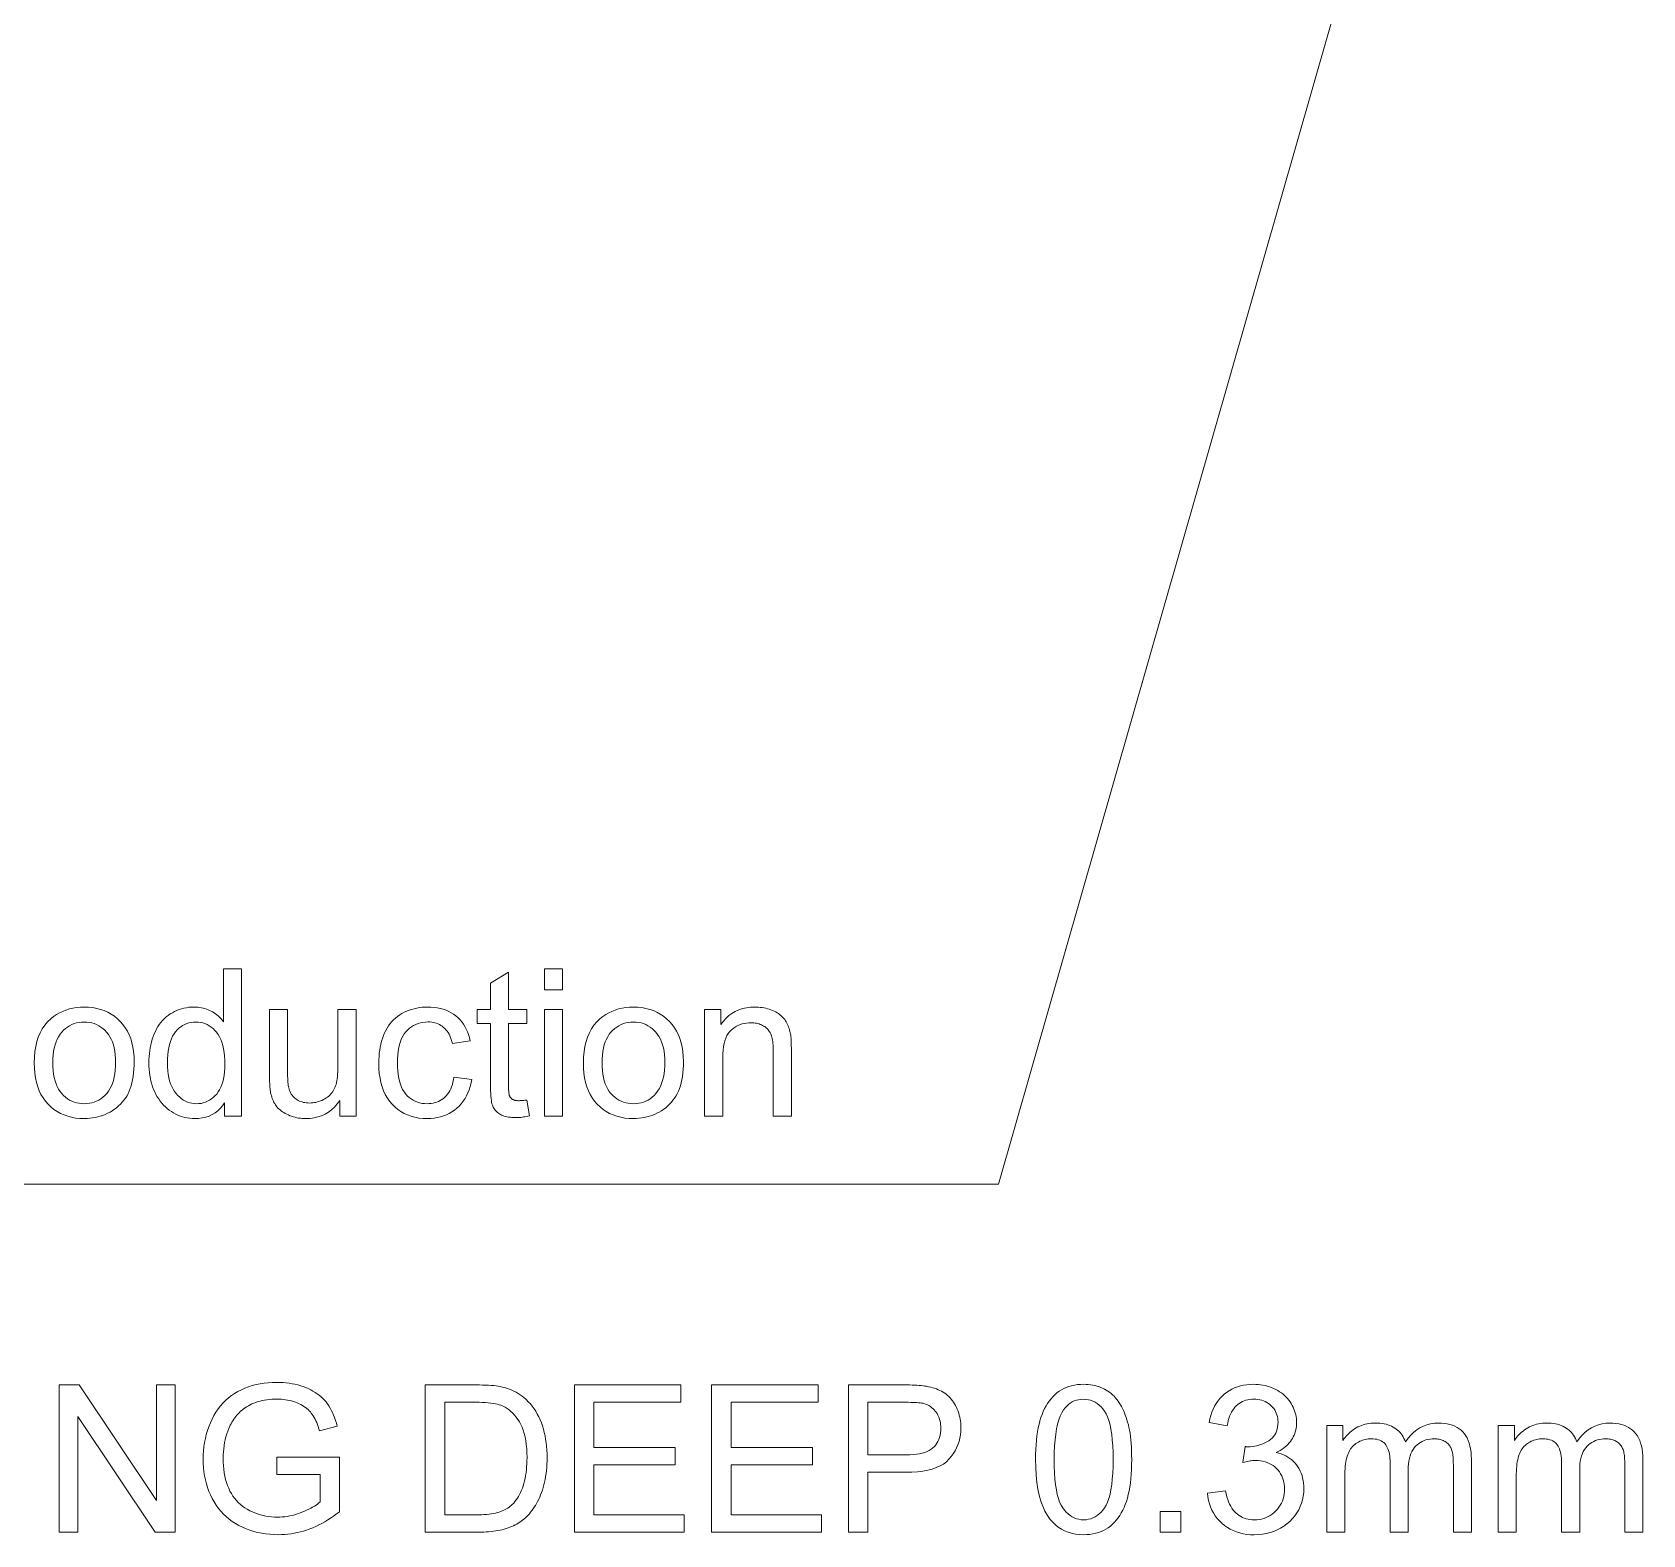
# Model space of a CAD drawing. Extents: x 5 to 409, y 5 to 583.
# Drawn here: x 208.08 to 240.87, y 157.76 to 188.37 of the extents above; entities that cross this region are included whole.
import ezdxf

# ---------------------------------------------------------------- set-up
doc = ezdxf.new("R2010")
doc.units = 0
doc.layers.add('TEXT', color=2, linetype='Continuous', lineweight=25)

msp = doc.modelspace()

# ---------------------------------------------------------------- linework, layer by layer
at = {"layer": 'TEXT', "lineweight": 13}
msp.add_lwpolyline([(236.182, 194.313), (227.758, 164.9), (188.645, 164.9)], dxfattribs=at)
for points in [[(211.997, 166.288), (211.997, 166.562), (211.954, 166.501), (211.907, 166.446), (211.856, 166.397), (211.801, 166.355), (211.742, 166.32), (211.679, 166.29), (211.613, 166.268), (211.542, 166.252), (211.468, 166.242), (211.39, 166.239), (211.338, 166.24), (211.287, 166.244), (211.237, 166.252), (211.188, 166.262), (211.14, 166.275), (211.093, 166.29), (211.046, 166.309), (211.001, 166.33), (210.956, 166.355), (210.912, 166.382), (210.869, 166.412), (210.828, 166.444), (210.79, 166.478), (210.753, 166.515), (210.718, 166.554), (210.686, 166.595), (210.655, 166.638), (210.626, 166.684), (210.599, 166.732), (210.574, 166.782), (210.551, 166.834), (210.531, 166.888), (210.513, 166.943), (210.497, 167), (210.484, 167.058), (210.474, 167.118), (210.465, 167.179), (210.459, 167.242), (210.456, 167.306), (210.454, 167.372), (210.455, 167.437), (210.459, 167.5), (210.464, 167.562), (210.472, 167.623), (210.481, 167.683), (210.493, 167.741), (210.508, 167.798), (210.524, 167.854), (210.542, 167.909), (210.563, 167.963), (210.586, 168.015), (210.611, 168.064), (210.638, 168.111), (210.667, 168.155), (210.698, 168.197), (210.732, 168.236), (210.768, 168.273), (210.806, 168.308), (210.846, 168.34), (210.888, 168.369), (210.932, 168.396), (210.977, 168.42), (211.023, 168.441), (211.07, 168.459), (211.118, 168.475), (211.167, 168.488), (211.217, 168.497), (211.268, 168.505), (211.32, 168.509), (211.373, 168.51), (211.412, 168.509), (211.45, 168.507), (211.487, 168.503), (211.523, 168.497), (211.559, 168.489), (211.593, 168.48), (211.627, 168.47), (211.66, 168.457), (211.692, 168.443), (211.723, 168.427), (211.753, 168.41), (211.782, 168.392), (211.81, 168.373), (211.837, 168.353), (211.862, 168.332), (211.887, 168.31), (211.91, 168.287), (211.932, 168.263), (211.953, 168.238), (211.973, 168.211), (211.973, 169.288), (212.339, 169.288), (212.339, 166.288)], [(218.511, 168.864), (218.511, 169.288), (218.879, 169.288), (218.879, 168.864)], [(218.149, 166.617), (218.202, 166.292), (218.171, 166.286), (218.141, 166.28), (218.112, 166.275), (218.083, 166.271), (218.055, 166.267), (218.027, 166.264), (218, 166.262), (217.974, 166.26), (217.949, 166.259), (217.924, 166.259), (217.884, 166.26), (217.847, 166.262), (217.811, 166.265), (217.778, 166.269), (217.746, 166.275), (217.715, 166.282), (217.687, 166.29), (217.66, 166.3), (217.636, 166.311), (217.613, 166.323), (217.591, 166.336), (217.571, 166.35), (217.552, 166.364), (217.535, 166.38), (217.518, 166.396), (217.504, 166.413), (217.49, 166.431), (217.478, 166.45), (217.467, 166.469), (217.457, 166.489), (217.449, 166.512), (217.441, 166.54), (217.434, 166.572), (217.428, 166.609), (217.423, 166.65), (217.419, 166.696), (217.416, 166.746), (217.414, 166.801), (217.413, 166.86), (217.412, 166.924), (217.412, 168.175), (217.142, 168.175), (217.142, 168.461), (217.412, 168.461), (217.412, 168.999), (217.778, 169.22), (217.778, 168.461), (218.149, 168.461), (218.149, 168.175), (217.778, 168.175), (217.778, 166.904), (217.779, 166.873), (217.779, 166.845), (217.78, 166.819), (217.781, 166.796), (217.783, 166.774), (217.785, 166.755), (217.788, 166.738), (217.791, 166.724), (217.794, 166.711), (217.798, 166.701), (217.802, 166.692), (217.807, 166.684), (217.812, 166.676), (217.817, 166.668), (217.823, 166.661), (217.83, 166.654), (217.837, 166.647), (217.845, 166.641), (217.853, 166.635), (217.861, 166.63), (217.87, 166.625), (217.88, 166.62), (217.891, 166.616), (217.903, 166.613), (217.915, 166.61), (217.928, 166.607), (217.941, 166.605), (217.956, 166.604), (217.971, 166.603), (217.987, 166.603), (218, 166.603), (218.013, 166.604), (218.027, 166.604), (218.042, 166.605), (218.058, 166.607), (218.075, 166.608), (218.092, 166.61), (218.11, 166.612), (218.129, 166.615)], [(208.119, 167.374), (208.123, 167.492), (208.133, 167.603), (208.15, 167.708), (208.173, 167.807), (208.203, 167.9), (208.24, 167.986), (208.284, 168.066), (208.334, 168.14), (208.391, 168.207), (208.455, 168.269), (208.512, 168.315), (208.572, 168.356), (208.634, 168.392), (208.699, 168.423), (208.766, 168.45), (208.836, 168.472), (208.908, 168.488), (208.982, 168.501), (209.059, 168.508), (209.139, 168.51), (209.227, 168.507), (209.311, 168.498), (209.393, 168.484), (209.471, 168.463), (209.546, 168.437), (209.617, 168.404), (209.686, 168.366), (209.751, 168.322), (209.813, 168.272), (209.871, 168.217), (209.925, 168.156), (209.974, 168.09), (210.016, 168.02), (210.053, 167.946), (210.084, 167.867), (210.11, 167.783), (210.13, 167.696), (210.144, 167.603), (210.153, 167.506), (210.156, 167.405), (210.154, 167.323), (210.151, 167.244), (210.144, 167.17), (210.135, 167.098), (210.124, 167.03), (210.11, 166.966), (210.094, 166.906), (210.075, 166.849), (210.054, 166.795), (210.03, 166.745), (210.003, 166.698), (209.975, 166.653), (209.944, 166.611), (209.911, 166.57), (209.875, 166.532), (209.837, 166.495), (209.797, 166.461), (209.755, 166.429), (209.71, 166.399), (209.663, 166.372), (209.615, 166.346), (209.565, 166.324), (209.515, 166.304), (209.464, 166.287), (209.412, 166.272), (209.359, 166.26), (209.305, 166.251), (209.251, 166.244), (209.195, 166.24), (209.139, 166.239), (209.049, 166.242), (208.963, 166.25), (208.88, 166.265), (208.801, 166.286), (208.726, 166.312), (208.654, 166.344), (208.585, 166.382), (208.52, 166.426), (208.459, 166.476), (208.401, 166.531), (208.347, 166.592), (208.3, 166.659), (208.257, 166.73), (208.221, 166.807), (208.19, 166.888), (208.164, 166.975), (208.145, 167.067), (208.131, 167.165), (208.122, 167.267)], [(214.342, 166.288), (214.342, 166.607), (214.29, 166.537), (214.234, 166.474), (214.174, 166.419), (214.11, 166.371), (214.043, 166.331), (213.972, 166.298), (213.898, 166.272), (213.82, 166.253), (213.738, 166.242), (213.653, 166.239), (213.615, 166.239), (213.577, 166.242), (213.54, 166.245), (213.503, 166.25), (213.467, 166.257), (213.431, 166.265), (213.396, 166.275), (213.361, 166.286), (213.327, 166.298), (213.294, 166.312), (213.261, 166.327), (213.23, 166.343), (213.201, 166.36), (213.174, 166.377), (213.148, 166.395), (213.125, 166.414), (213.102, 166.434), (213.082, 166.454), (213.063, 166.476), (213.046, 166.498), (213.03, 166.52), (213.016, 166.544), (213.002, 166.569), (212.989, 166.595), (212.977, 166.622), (212.966, 166.649), (212.957, 166.678), (212.948, 166.708), (212.94, 166.739), (212.933, 166.771), (212.928, 166.794), (212.924, 166.819), (212.921, 166.847), (212.918, 166.878), (212.916, 166.911), (212.914, 166.947), (212.912, 166.985), (212.911, 167.025), (212.91, 167.069), (212.91, 167.115), (212.91, 168.461), (213.278, 168.461), (213.278, 167.256), (213.279, 167.2), (213.279, 167.148), (213.28, 167.1), (213.282, 167.055), (213.284, 167.014), (213.286, 166.977), (213.289, 166.944), (213.293, 166.915), (213.297, 166.889), (213.301, 166.867), (213.309, 166.838), (213.318, 166.811), (213.329, 166.785), (213.341, 166.761), (213.355, 166.737), (213.371, 166.715), (213.388, 166.694), (213.406, 166.674), (213.426, 166.656), (213.448, 166.639), (213.471, 166.623), (213.495, 166.609), (213.521, 166.596), (213.547, 166.586), (213.574, 166.577), (213.602, 166.569), (213.632, 166.563), (213.662, 166.559), (213.694, 166.557), (213.727, 166.556), (213.759, 166.557), (213.792, 166.559), (213.824, 166.564), (213.856, 166.569), (213.887, 166.577), (213.918, 166.586), (213.949, 166.598), (213.979, 166.61), (214.008, 166.625), (214.038, 166.641), (214.066, 166.658), (214.092, 166.677), (214.117, 166.697), (214.14, 166.719), (214.162, 166.741), (214.181, 166.765), (214.199, 166.79), (214.216, 166.816), (214.23, 166.843), (214.243, 166.872), (214.255, 166.903), (214.265, 166.936), (214.274, 166.972), (214.282, 167.01), (214.289, 167.051), (214.294, 167.095), (214.298, 167.142), (214.301, 167.191), (214.303, 167.242), (214.304, 167.297), (214.304, 168.461), (214.672, 168.461), (214.672, 166.288)], [(216.667, 167.084), (217.029, 167.037), (217.016, 166.964), (216.998, 166.893), (216.977, 166.827), (216.952, 166.763), (216.924, 166.703), (216.892, 166.646), (216.856, 166.592), (216.816, 166.542), (216.773, 166.494), (216.726, 166.45), (216.675, 166.41), (216.623, 166.374), (216.569, 166.342), (216.512, 166.315), (216.453, 166.292), (216.392, 166.273), (216.329, 166.258), (216.263, 166.247), (216.195, 166.241), (216.125, 166.239), (216.037, 166.242), (215.953, 166.25), (215.873, 166.265), (215.796, 166.285), (215.723, 166.312), (215.653, 166.344), (215.586, 166.382), (215.523, 166.425), (215.464, 166.475), (215.408, 166.53), (215.356, 166.591), (215.31, 166.657), (215.269, 166.728), (215.234, 166.804), (215.204, 166.885), (215.18, 166.971), (215.161, 167.062), (215.147, 167.159), (215.139, 167.26), (215.136, 167.366), (215.138, 167.436), (215.141, 167.504), (215.147, 167.57), (215.155, 167.634), (215.166, 167.696), (215.178, 167.757), (215.194, 167.816), (215.211, 167.873), (215.231, 167.929), (215.253, 167.982), (215.278, 168.034), (215.305, 168.083), (215.334, 168.129), (215.366, 168.172), (215.4, 168.213), (215.437, 168.251), (215.476, 168.287), (215.518, 168.32), (215.562, 168.35), (215.608, 168.378), (215.656, 168.403), (215.705, 168.426), (215.755, 168.446), (215.806, 168.463), (215.857, 168.477), (215.909, 168.489), (215.963, 168.498), (216.016, 168.505), (216.071, 168.509), (216.127, 168.51), (216.196, 168.508), (216.263, 168.503), (216.328, 168.494), (216.39, 168.482), (216.449, 168.465), (216.505, 168.446), (216.559, 168.422), (216.611, 168.396), (216.66, 168.365), (216.706, 168.331), (216.749, 168.294), (216.79, 168.253), (216.827, 168.21), (216.86, 168.164), (216.891, 168.114), (216.918, 168.062), (216.942, 168.007), (216.963, 167.948), (216.98, 167.887), (216.995, 167.823), (216.636, 167.767), (216.625, 167.81), (216.613, 167.851), (216.599, 167.889), (216.583, 167.925), (216.566, 167.959), (216.547, 167.991), (216.526, 168.021), (216.504, 168.048), (216.481, 168.074), (216.455, 168.097), (216.429, 168.118), (216.401, 168.137), (216.373, 168.153), (216.343, 168.168), (216.312, 168.18), (216.28, 168.19), (216.247, 168.197), (216.213, 168.203), (216.178, 168.206), (216.141, 168.207), (216.087, 168.205), (216.034, 168.199), (215.984, 168.189), (215.935, 168.175), (215.889, 168.157), (215.845, 168.135), (215.803, 168.11), (215.763, 168.08), (215.725, 168.046), (215.689, 168.008), (215.656, 167.966), (215.626, 167.919), (215.6, 167.867), (215.578, 167.811), (215.559, 167.75), (215.543, 167.685), (215.531, 167.615), (215.522, 167.54), (215.517, 167.461), (215.515, 167.376), (215.517, 167.291), (215.522, 167.211), (215.53, 167.135), (215.542, 167.064), (215.557, 166.998), (215.575, 166.937), (215.597, 166.881), (215.622, 166.829), (215.651, 166.782), (215.683, 166.74), (215.717, 166.702), (215.754, 166.669), (215.793, 166.639), (215.833, 166.613), (215.876, 166.591), (215.921, 166.573), (215.968, 166.559), (216.017, 166.549), (216.068, 166.544), (216.121, 166.542), (216.163, 166.543), (216.205, 166.547), (216.245, 166.554), (216.283, 166.563), (216.32, 166.575), (216.355, 166.589), (216.389, 166.607), (216.422, 166.627), (216.453, 166.649), (216.483, 166.675), (216.511, 166.703), (216.537, 166.734), (216.561, 166.767), (216.582, 166.804), (216.602, 166.843), (216.619, 166.886), (216.634, 166.931), (216.647, 166.979), (216.658, 167.03)], [(218.511, 166.288), (218.511, 168.461), (218.879, 168.461), (218.879, 166.288)], [(219.303, 167.374), (219.306, 167.492), (219.316, 167.603), (219.333, 167.708), (219.357, 167.807), (219.387, 167.9), (219.424, 167.986), (219.467, 168.066), (219.518, 168.14), (219.575, 168.207), (219.639, 168.269), (219.696, 168.315), (219.756, 168.356), (219.818, 168.392), (219.882, 168.423), (219.95, 168.45), (220.019, 168.472), (220.091, 168.488), (220.166, 168.501), (220.243, 168.508), (220.322, 168.51), (220.41, 168.507), (220.495, 168.498), (220.576, 168.484), (220.654, 168.463), (220.729, 168.437), (220.801, 168.404), (220.869, 168.366), (220.934, 168.322), (220.996, 168.272), (221.055, 168.217), (221.109, 168.156), (221.157, 168.09), (221.2, 168.02), (221.237, 167.946), (221.268, 167.867), (221.294, 167.783), (221.313, 167.696), (221.328, 167.603), (221.336, 167.506), (221.339, 167.405), (221.338, 167.323), (221.334, 167.244), (221.328, 167.17), (221.319, 167.098), (221.308, 167.03), (221.294, 166.966), (221.277, 166.906), (221.259, 166.849), (221.237, 166.795), (221.213, 166.745), (221.187, 166.698), (221.158, 166.653), (221.127, 166.611), (221.094, 166.57), (221.059, 166.532), (221.021, 166.495), (220.981, 166.461), (220.939, 166.429), (220.894, 166.399), (220.847, 166.372), (220.798, 166.346), (220.749, 166.324), (220.699, 166.304), (220.648, 166.287), (220.595, 166.272), (220.543, 166.26), (220.489, 166.251), (220.434, 166.244), (220.378, 166.24), (220.322, 166.239), (220.233, 166.242), (220.146, 166.25), (220.064, 166.265), (219.985, 166.286), (219.909, 166.312), (219.837, 166.344), (219.769, 166.382), (219.704, 166.426), (219.642, 166.476), (219.584, 166.531), (219.531, 166.592), (219.483, 166.659), (219.441, 166.73), (219.404, 166.807), (219.373, 166.888), (219.348, 166.975), (219.328, 167.067), (219.314, 167.165), (219.306, 167.267)], [(221.771, 166.288), (221.771, 168.461), (222.102, 168.461), (222.102, 168.152), (222.152, 168.22), (222.207, 168.281), (222.265, 168.335), (222.328, 168.381), (222.395, 168.421), (222.466, 168.453), (222.542, 168.478), (222.622, 168.496), (222.706, 168.507), (222.794, 168.51), (222.833, 168.509), (222.871, 168.507), (222.909, 168.504), (222.946, 168.499), (222.983, 168.493), (223.018, 168.485), (223.054, 168.476), (223.088, 168.465), (223.122, 168.453), (223.155, 168.44), (223.187, 168.425), (223.218, 168.41), (223.247, 168.393), (223.274, 168.376), (223.299, 168.358), (223.323, 168.339), (223.345, 168.319), (223.366, 168.298), (223.385, 168.277), (223.402, 168.254), (223.418, 168.231), (223.433, 168.207), (223.447, 168.182), (223.459, 168.156), (223.471, 168.129), (223.482, 168.101), (223.492, 168.073), (223.501, 168.044), (223.509, 168.013), (223.516, 167.982), (223.52, 167.96), (223.524, 167.935), (223.527, 167.907), (223.53, 167.876), (223.532, 167.842), (223.534, 167.804), (223.535, 167.764), (223.536, 167.72), (223.537, 167.674), (223.537, 167.624), (223.537, 166.288), (223.169, 166.288), (223.169, 167.61), (223.168, 167.654), (223.167, 167.695), (223.165, 167.735), (223.162, 167.772), (223.158, 167.806), (223.153, 167.839), (223.147, 167.869), (223.141, 167.897), (223.134, 167.923), (223.126, 167.946), (223.116, 167.968), (223.106, 167.989), (223.094, 168.009), (223.081, 168.028), (223.066, 168.047), (223.05, 168.064), (223.033, 168.08), (223.014, 168.096), (222.994, 168.111), (222.973, 168.124), (222.951, 168.137), (222.928, 168.148), (222.904, 168.158), (222.879, 168.167), (222.854, 168.174), (222.828, 168.18), (222.801, 168.185), (222.774, 168.188), (222.745, 168.19), (222.716, 168.191), (222.67, 168.189), (222.625, 168.185), (222.581, 168.178), (222.538, 168.167), (222.497, 168.154), (222.457, 168.137), (222.418, 168.118), (222.381, 168.095), (222.345, 168.07), (222.31, 168.042), (222.278, 168.009), (222.249, 167.971), (222.223, 167.928), (222.201, 167.879), (222.182, 167.825), (222.167, 167.766), (222.155, 167.701), (222.146, 167.631), (222.141, 167.556), (222.139, 167.475), (222.139, 166.288)], [(208.498, 167.374), (208.5, 167.293), (208.505, 167.216), (208.514, 167.143), (208.527, 167.074), (208.544, 167.009), (208.564, 166.949), (208.587, 166.893), (208.615, 166.841), (208.646, 166.793), (208.68, 166.749), (208.718, 166.71), (208.757, 166.674), (208.798, 166.643), (208.841, 166.616), (208.886, 166.593), (208.933, 166.575), (208.981, 166.56), (209.032, 166.55), (209.084, 166.544), (209.139, 166.542), (209.192, 166.544), (209.245, 166.55), (209.295, 166.56), (209.343, 166.575), (209.39, 166.594), (209.434, 166.617), (209.477, 166.644), (209.518, 166.675), (209.558, 166.711), (209.595, 166.75), (209.629, 166.794), (209.66, 166.843), (209.688, 166.895), (209.711, 166.952), (209.731, 167.014), (209.748, 167.08), (209.761, 167.15), (209.77, 167.224), (209.775, 167.303), (209.777, 167.387), (209.775, 167.465), (209.77, 167.54), (209.761, 167.611), (209.748, 167.678), (209.731, 167.741), (209.711, 167.8), (209.687, 167.855), (209.66, 167.907), (209.629, 167.954), (209.594, 167.998), (209.556, 168.037), (209.517, 168.072), (209.476, 168.103), (209.433, 168.13), (209.388, 168.153), (209.342, 168.172), (209.294, 168.187), (209.244, 168.197), (209.192, 168.203), (209.139, 168.205), (209.084, 168.203), (209.032, 168.197), (208.981, 168.187), (208.933, 168.172), (208.886, 168.154), (208.841, 168.131), (208.798, 168.104), (208.757, 168.073), (208.718, 168.038), (208.68, 167.999), (208.646, 167.955), (208.615, 167.907), (208.587, 167.856), (208.564, 167.8), (208.544, 167.739), (208.527, 167.675), (208.514, 167.606), (208.505, 167.533), (208.5, 167.456)], [(210.833, 167.372), (210.835, 167.291), (210.84, 167.214), (210.849, 167.141), (210.861, 167.072), (210.877, 167.008), (210.896, 166.947), (210.919, 166.891), (210.946, 166.839), (210.975, 166.792), (211.009, 166.748), (211.045, 166.709), (211.082, 166.674), (211.12, 166.643), (211.16, 166.616), (211.201, 166.593), (211.243, 166.575), (211.286, 166.56), (211.331, 166.55), (211.377, 166.544), (211.424, 166.542), (211.472, 166.544), (211.518, 166.549), (211.563, 166.559), (211.606, 166.573), (211.648, 166.591), (211.688, 166.613), (211.727, 166.638), (211.764, 166.668), (211.8, 166.702), (211.835, 166.739), (211.867, 166.781), (211.895, 166.826), (211.921, 166.876), (211.943, 166.93), (211.961, 166.988), (211.976, 167.051), (211.988, 167.117), (211.997, 167.188), (212.002, 167.263), (212.003, 167.342), (212.002, 167.429), (211.997, 167.511), (211.988, 167.588), (211.976, 167.661), (211.96, 167.728), (211.942, 167.792), (211.919, 167.85), (211.893, 167.904), (211.864, 167.952), (211.832, 167.997), (211.796, 168.036), (211.76, 168.072), (211.721, 168.103), (211.681, 168.13), (211.64, 168.153), (211.597, 168.172), (211.552, 168.186), (211.505, 168.197), (211.458, 168.203), (211.408, 168.205), (211.36, 168.203), (211.313, 168.197), (211.268, 168.187), (211.224, 168.173), (211.183, 168.155), (211.142, 168.133), (211.104, 168.107), (211.067, 168.077), (211.031, 168.043), (210.998, 168.005), (210.966, 167.962), (210.938, 167.915), (210.914, 167.864), (210.892, 167.807), (210.874, 167.746), (210.859, 167.681), (210.848, 167.611), (210.84, 167.536), (210.835, 167.456)], [(219.682, 167.374), (219.683, 167.293), (219.689, 167.216), (219.698, 167.143), (219.711, 167.074), (219.727, 167.009), (219.747, 166.949), (219.771, 166.893), (219.798, 166.841), (219.829, 166.793), (219.864, 166.749), (219.901, 166.71), (219.94, 166.674), (219.981, 166.643), (220.024, 166.616), (220.069, 166.593), (220.116, 166.575), (220.165, 166.56), (220.215, 166.55), (220.268, 166.544), (220.322, 166.542), (220.376, 166.544), (220.428, 166.55), (220.478, 166.56), (220.527, 166.575), (220.573, 166.594), (220.618, 166.617), (220.661, 166.644), (220.702, 166.675), (220.741, 166.711), (220.778, 166.75), (220.813, 166.794), (220.844, 166.843), (220.871, 166.895), (220.895, 166.952), (220.915, 167.014), (220.931, 167.08), (220.944, 167.15), (220.953, 167.224), (220.959, 167.303), (220.96, 167.387), (220.959, 167.465), (220.953, 167.54), (220.944, 167.611), (220.931, 167.678), (220.915, 167.741), (220.895, 167.8), (220.871, 167.855), (220.843, 167.907), (220.812, 167.954), (220.777, 167.998), (220.74, 168.037), (220.701, 168.072), (220.659, 168.103), (220.617, 168.13), (220.572, 168.153), (220.526, 168.172), (220.477, 168.187), (220.427, 168.197), (220.376, 168.203), (220.322, 168.205), (220.268, 168.203), (220.215, 168.197), (220.165, 168.187), (220.116, 168.172), (220.069, 168.154), (220.024, 168.131), (219.981, 168.104), (219.94, 168.073), (219.901, 168.038), (219.864, 167.999), (219.829, 167.955), (219.798, 167.907), (219.771, 167.856), (219.747, 167.8), (219.727, 167.739), (219.711, 167.675), (219.698, 167.606), (219.689, 167.533), (219.683, 167.456)], [(208.628, 157.814), (208.628, 160.814), (209.035, 160.814), (210.611, 158.459), (210.611, 160.814), (210.992, 160.814), (210.992, 157.814), (210.584, 157.814), (209.009, 160.172), (209.009, 157.814)], [(213.063, 158.991), (213.063, 159.343), (214.333, 159.345), (214.333, 158.232), (214.275, 158.186), (214.216, 158.143), (214.156, 158.102), (214.096, 158.064), (214.036, 158.027), (213.976, 157.993), (213.915, 157.962), (213.853, 157.932), (213.792, 157.905), (213.73, 157.881), (213.667, 157.858), (213.605, 157.838), (213.542, 157.821), (213.478, 157.805), (213.415, 157.792), (213.351, 157.782), (213.286, 157.774), (213.222, 157.768), (213.157, 157.764), (213.091, 157.763), (213.004, 157.765), (212.918, 157.771), (212.833, 157.78), (212.751, 157.793), (212.669, 157.81), (212.59, 157.831), (212.512, 157.856), (212.436, 157.884), (212.361, 157.916), (212.288, 157.952), (212.218, 157.992), (212.151, 158.035), (212.087, 158.081), (212.027, 158.131), (211.971, 158.184), (211.918, 158.24), (211.869, 158.3), (211.823, 158.363), (211.781, 158.43), (211.743, 158.5), (211.708, 158.572), (211.676, 158.646), (211.649, 158.722), (211.625, 158.8), (211.604, 158.879), (211.588, 158.96), (211.575, 159.042), (211.566, 159.126), (211.56, 159.212), (211.558, 159.3), (211.56, 159.387), (211.566, 159.473), (211.575, 159.557), (211.588, 159.641), (211.604, 159.723), (211.624, 159.804), (211.648, 159.884), (211.676, 159.963), (211.707, 160.041), (211.742, 160.117), (211.78, 160.191), (211.821, 160.261), (211.866, 160.328), (211.914, 160.39), (211.965, 160.448), (212.019, 160.503), (212.077, 160.553), (212.137, 160.6), (212.201, 160.642), (212.269, 160.681), (212.338, 160.716), (212.41, 160.747), (212.484, 160.775), (212.56, 160.799), (212.638, 160.819), (212.719, 160.836), (212.801, 160.849), (212.885, 160.858), (212.972, 160.863), (213.061, 160.865), (213.125, 160.864), (213.188, 160.861), (213.25, 160.856), (213.311, 160.848), (213.37, 160.839), (213.428, 160.827), (213.485, 160.814), (213.541, 160.798), (213.596, 160.78), (213.649, 160.76), (213.7, 160.738), (213.749, 160.714), (213.796, 160.689), (213.841, 160.662), (213.883, 160.634), (213.923, 160.604), (213.961, 160.572), (213.997, 160.538), (214.03, 160.503), (214.061, 160.466), (214.09, 160.427), (214.118, 160.386), (214.144, 160.343), (214.169, 160.297), (214.193, 160.249), (214.215, 160.199), (214.235, 160.147), (214.254, 160.092), (214.272, 160.035), (214.288, 159.975), (213.93, 159.877), (213.916, 159.922), (213.902, 159.965), (213.887, 160.006), (213.871, 160.045), (213.854, 160.082), (213.837, 160.117), (213.82, 160.15), (213.801, 160.181), (213.782, 160.21), (213.762, 160.237), (213.742, 160.263), (213.719, 160.287), (213.695, 160.311), (213.668, 160.334), (213.641, 160.355), (213.611, 160.375), (213.58, 160.395), (213.547, 160.413), (213.512, 160.431), (213.476, 160.447), (213.438, 160.462), (213.4, 160.475), (213.361, 160.487), (213.32, 160.497), (213.279, 160.506), (213.238, 160.513), (213.195, 160.519), (213.152, 160.522), (213.108, 160.525), (213.063, 160.526), (213.009, 160.525), (212.957, 160.522), (212.906, 160.518), (212.857, 160.512), (212.809, 160.505), (212.762, 160.496), (212.718, 160.485), (212.674, 160.473), (212.632, 160.459), (212.592, 160.443), (212.553, 160.426), (212.516, 160.408), (212.48, 160.388), (212.445, 160.368), (212.413, 160.347), (212.381, 160.325), (212.352, 160.301), (212.323, 160.277), (212.297, 160.251), (212.272, 160.225), (212.248, 160.198), (212.225, 160.17), (212.203, 160.141), (212.183, 160.113), (212.163, 160.083), (212.145, 160.053), (212.128, 160.023), (212.112, 159.992), (212.096, 159.96), (212.082, 159.928), (212.061, 159.872), (212.041, 159.815), (212.024, 159.757), (212.009, 159.698), (211.996, 159.638), (211.986, 159.577), (211.978, 159.515), (211.972, 159.453), (211.969, 159.389), (211.968, 159.324), (211.969, 159.246), (211.973, 159.169), (211.98, 159.096), (211.99, 159.024), (212.002, 158.956), (212.017, 158.89), (212.035, 158.827), (212.056, 158.766), (212.08, 158.709), (212.106, 158.653), (212.135, 158.601), (212.166, 158.551), (212.2, 158.504), (212.236, 158.459), (212.275, 158.418), (212.317, 158.379), (212.361, 158.343), (212.407, 158.31), (212.456, 158.28), (212.508, 158.252), (212.561, 158.227), (212.615, 158.205), (212.669, 158.185), (212.724, 158.168), (212.78, 158.154), (212.837, 158.142), (212.894, 158.133), (212.951, 158.126), (213.01, 158.122), (213.069, 158.121), (213.12, 158.122), (213.171, 158.125), (213.222, 158.13), (213.273, 158.137), (213.323, 158.146), (213.374, 158.157), (213.424, 158.17), (213.473, 158.185), (213.523, 158.202), (213.572, 158.22), (213.62, 158.24), (213.666, 158.261), (213.709, 158.281), (213.75, 158.302), (213.788, 158.323), (213.824, 158.344), (213.858, 158.366), (213.889, 158.388), (213.918, 158.41), (213.945, 158.432), (213.945, 158.991)], [(216.083, 157.814), (216.083, 160.814), (217.116, 160.814), (217.185, 160.814), (217.25, 160.812), (217.311, 160.81), (217.37, 160.807), (217.425, 160.803), (217.477, 160.799), (217.525, 160.793), (217.57, 160.787), (217.612, 160.779), (217.651, 160.771), (217.701, 160.758), (217.751, 160.744), (217.798, 160.727), (217.845, 160.708), (217.889, 160.688), (217.933, 160.665), (217.974, 160.641), (218.015, 160.615), (218.053, 160.586), (218.091, 160.556), (218.137, 160.515), (218.181, 160.472), (218.222, 160.426), (218.261, 160.378), (218.298, 160.328), (218.332, 160.276), (218.364, 160.221), (218.394, 160.164), (218.421, 160.105), (218.446, 160.044), (218.468, 159.98), (218.488, 159.915), (218.506, 159.848), (218.521, 159.78), (218.534, 159.709), (218.544, 159.637), (218.553, 159.563), (218.559, 159.487), (218.562, 159.41), (218.563, 159.331), (218.562, 159.263), (218.56, 159.197), (218.556, 159.132), (218.55, 159.07), (218.543, 159.008), (218.534, 158.948), (218.524, 158.89), (218.512, 158.834), (218.499, 158.778), (218.483, 158.725), (218.467, 158.673), (218.45, 158.623), (218.431, 158.575), (218.412, 158.528), (218.392, 158.484), (218.371, 158.441), (218.35, 158.4), (218.327, 158.361), (218.303, 158.323), (218.279, 158.288), (218.254, 158.254), (218.228, 158.222), (218.202, 158.191), (218.175, 158.161), (218.148, 158.133), (218.121, 158.107), (218.092, 158.082), (218.064, 158.058), (218.035, 158.036), (218.006, 158.016), (217.975, 157.996), (217.944, 157.978), (217.911, 157.961), (217.877, 157.944), (217.842, 157.929), (217.805, 157.914), (217.768, 157.9), (217.729, 157.888), (217.689, 157.876), (217.647, 157.865), (217.605, 157.856), (217.561, 157.847), (217.516, 157.839), (217.47, 157.833), (217.422, 157.827), (217.373, 157.822), (217.323, 157.819), (217.272, 157.816), (217.219, 157.815), (217.166, 157.814)], [(219.118, 157.814), (219.118, 160.814), (221.287, 160.814), (221.287, 160.46), (219.515, 160.46), (219.515, 159.541), (221.174, 159.541), (221.174, 159.189), (219.515, 159.189), (219.515, 158.168), (221.357, 158.168), (221.357, 157.814)], [(221.913, 157.814), (221.913, 160.814), (224.082, 160.814), (224.082, 160.46), (222.31, 160.46), (222.31, 159.541), (223.97, 159.541), (223.97, 159.189), (222.31, 159.189), (222.31, 158.168), (224.152, 158.168), (224.152, 157.814)], [(224.7, 157.814), (224.7, 160.814), (225.832, 160.814), (225.89, 160.814), (225.946, 160.813), (225.999, 160.812), (226.048, 160.81), (226.095, 160.807), (226.14, 160.804), (226.181, 160.8), (226.22, 160.796), (226.255, 160.791), (226.288, 160.786), (226.332, 160.777), (226.374, 160.768), (226.414, 160.757), (226.454, 160.745), (226.491, 160.732), (226.528, 160.717), (226.563, 160.701), (226.596, 160.684), (226.628, 160.665), (226.659, 160.645), (226.688, 160.624), (226.716, 160.601), (226.743, 160.576), (226.769, 160.549), (226.794, 160.521), (226.817, 160.492), (226.839, 160.46), (226.86, 160.427), (226.88, 160.392), (226.899, 160.356), (226.916, 160.318), (226.932, 160.28), (226.946, 160.241), (226.957, 160.201), (226.967, 160.16), (226.976, 160.119), (226.982, 160.077), (226.987, 160.034), (226.989, 159.991), (226.99, 159.947), (226.988, 159.871), (226.98, 159.798), (226.968, 159.727), (226.951, 159.659), (226.929, 159.593), (226.903, 159.53), (226.871, 159.468), (226.834, 159.41), (226.793, 159.353), (226.747, 159.299), (226.694, 159.248), (226.634, 159.203), (226.565, 159.164), (226.489, 159.129), (226.405, 159.1), (226.313, 159.076), (226.213, 159.058), (226.106, 159.044), (225.99, 159.036), (225.867, 159.034), (225.097, 159.034), (225.097, 157.814)], [(228.511, 159.294), (228.512, 159.398), (228.515, 159.498), (228.521, 159.594), (228.528, 159.686), (228.538, 159.774), (228.55, 159.857), (228.564, 159.937), (228.581, 160.012), (228.599, 160.083), (228.62, 160.15), (228.643, 160.214), (228.668, 160.274), (228.695, 160.331), (228.725, 160.386), (228.756, 160.437), (228.79, 160.486), (228.826, 160.532), (228.863, 160.574), (228.903, 160.614), (228.946, 160.65), (228.99, 160.684), (229.036, 160.714), (229.085, 160.74), (229.136, 160.763), (229.189, 160.782), (229.245, 160.798), (229.302, 160.811), (229.362, 160.819), (229.424, 160.825), (229.489, 160.826), (229.537, 160.825), (229.583, 160.823), (229.628, 160.818), (229.673, 160.811), (229.716, 160.802), (229.757, 160.791), (229.798, 160.779), (229.837, 160.764), (229.875, 160.748), (229.912, 160.729), (229.948, 160.709), (229.983, 160.687), (230.016, 160.663), (230.048, 160.638), (230.079, 160.611), (230.108, 160.582), (230.136, 160.551), (230.163, 160.519), (230.189, 160.485), (230.213, 160.449), (230.237, 160.411), (230.259, 160.372), (230.28, 160.332), (230.3, 160.29), (230.319, 160.246), (230.337, 160.2), (230.354, 160.153), (230.37, 160.105), (230.385, 160.055), (230.4, 160.003), (230.412, 159.948), (230.424, 159.89), (230.434, 159.829), (230.443, 159.763), (230.45, 159.694), (230.456, 159.621), (230.461, 159.545), (230.464, 159.465), (230.466, 159.381), (230.467, 159.294), (230.466, 159.19), (230.463, 159.091), (230.457, 158.995), (230.45, 158.904), (230.44, 158.817), (230.428, 158.733), (230.414, 158.654), (230.398, 158.579), (230.379, 158.508), (230.359, 158.441), (230.336, 158.378), (230.311, 158.318), (230.284, 158.26), (230.255, 158.205), (230.223, 158.154), (230.19, 158.105), (230.154, 158.059), (230.116, 158.017), (230.076, 157.977), (230.034, 157.94), (229.99, 157.906), (229.943, 157.876), (229.894, 157.85), (229.843, 157.827), (229.79, 157.807), (229.734, 157.791), (229.676, 157.779), (229.616, 157.77), (229.554, 157.765), (229.489, 157.763), (229.404, 157.766), (229.323, 157.775), (229.245, 157.791), (229.172, 157.813), (229.102, 157.841), (229.035, 157.875), (228.973, 157.915), (228.914, 157.962), (228.859, 158.015), (228.807, 158.074), (228.751, 158.154), (228.701, 158.243), (228.656, 158.341), (228.618, 158.449), (228.585, 158.566), (228.558, 158.693), (228.537, 158.829), (228.523, 158.974), (228.514, 159.129)], [(232.008, 158.606), (232.376, 158.655), (232.39, 158.594), (232.405, 158.537), (232.422, 158.483), (232.441, 158.433), (232.462, 158.386), (232.484, 158.343), (232.509, 158.303), (232.535, 158.266), (232.563, 158.233), (232.592, 158.204), (232.623, 158.178), (232.656, 158.154), (232.69, 158.134), (232.725, 158.116), (232.761, 158.1), (232.799, 158.088), (232.838, 158.078), (232.879, 158.071), (232.921, 158.067), (232.964, 158.066), (233.015, 158.068), (233.064, 158.073), (233.112, 158.082), (233.159, 158.095), (233.203, 158.111), (233.246, 158.131), (233.288, 158.154), (233.328, 158.181), (233.366, 158.212), (233.403, 158.246), (233.437, 158.283), (233.467, 158.321), (233.494, 158.362), (233.517, 158.404), (233.537, 158.448), (233.553, 158.493), (233.566, 158.54), (233.574, 158.589), (233.58, 158.64), (233.582, 158.692), (233.58, 158.742), (233.575, 158.79), (233.567, 158.836), (233.555, 158.881), (233.54, 158.924), (233.522, 158.965), (233.5, 159.004), (233.476, 159.041), (233.447, 159.077), (233.416, 159.111), (233.382, 159.142), (233.346, 159.17), (233.308, 159.195), (233.269, 159.216), (233.228, 159.234), (233.185, 159.249), (233.14, 159.26), (233.093, 159.269), (233.045, 159.274), (232.994, 159.275), (232.973, 159.275), (232.951, 159.274), (232.927, 159.272), (232.903, 159.269), (232.877, 159.265), (232.851, 159.261), (232.823, 159.255), (232.795, 159.249), (232.765, 159.242), (232.734, 159.234), (232.775, 159.558), (232.783, 159.557), (232.79, 159.556), (232.796, 159.556), (232.803, 159.555), (232.809, 159.555), (232.814, 159.554), (232.82, 159.554), (232.825, 159.554), (232.83, 159.554), (232.835, 159.554), (232.881, 159.555), (232.927, 159.559), (232.972, 159.565), (233.015, 159.573), (233.058, 159.584), (233.1, 159.598), (233.141, 159.614), (233.181, 159.632), (233.22, 159.653), (233.258, 159.676), (233.294, 159.702), (233.326, 159.731), (233.354, 159.762), (233.379, 159.796), (233.4, 159.832), (233.416, 159.872), (233.43, 159.913), (233.439, 159.958), (233.445, 160.005), (233.447, 160.055), (233.445, 160.095), (233.441, 160.133), (233.434, 160.17), (233.425, 160.206), (233.412, 160.24), (233.397, 160.273), (233.379, 160.305), (233.359, 160.335), (233.336, 160.363), (233.309, 160.391), (233.281, 160.416), (233.251, 160.438), (233.22, 160.458), (233.187, 160.476), (233.152, 160.49), (233.116, 160.502), (233.078, 160.512), (233.039, 160.518), (232.998, 160.522), (232.955, 160.524), (232.913, 160.522), (232.872, 160.518), (232.833, 160.511), (232.795, 160.502), (232.758, 160.49), (232.723, 160.475), (232.69, 160.457), (232.658, 160.437), (232.627, 160.414), (232.597, 160.389), (232.57, 160.36), (232.544, 160.329), (232.521, 160.295), (232.499, 160.259), (232.48, 160.22), (232.462, 160.178), (232.447, 160.133), (232.434, 160.086), (232.422, 160.036), (232.413, 159.983), (232.045, 160.049), (232.06, 160.121), (232.079, 160.19), (232.101, 160.256), (232.126, 160.318), (232.155, 160.378), (232.188, 160.433), (232.224, 160.486), (232.263, 160.535), (232.306, 160.58), (232.352, 160.623), (232.401, 160.662), (232.452, 160.696), (232.506, 160.727), (232.562, 160.753), (232.62, 160.776), (232.681, 160.794), (232.744, 160.808), (232.81, 160.818), (232.877, 160.824), (232.947, 160.826), (232.996, 160.825), (233.044, 160.822), (233.091, 160.817), (233.138, 160.81), (233.183, 160.8), (233.228, 160.789), (233.272, 160.775), (233.315, 160.759), (233.358, 160.741), (233.4, 160.721), (233.44, 160.699), (233.478, 160.676), (233.515, 160.651), (233.549, 160.624), (233.582, 160.596), (233.613, 160.567), (233.641, 160.536), (233.668, 160.503), (233.693, 160.469), (233.716, 160.434), (233.736, 160.397), (233.755, 160.36), (233.772, 160.322), (233.786, 160.284), (233.798, 160.246), (233.808, 160.207), (233.815, 160.168), (233.821, 160.128), (233.824, 160.087), (233.825, 160.047), (233.824, 160.008), (233.821, 159.97), (233.816, 159.933), (233.808, 159.897), (233.799, 159.861), (233.788, 159.826), (233.774, 159.792), (233.758, 159.758), (233.741, 159.725), (233.721, 159.693), (233.699, 159.661), (233.675, 159.632), (233.649, 159.603), (233.621, 159.576), (233.591, 159.55), (233.559, 159.525), (233.526, 159.501), (233.49, 159.479), (233.452, 159.458), (233.412, 159.439), (233.464, 159.425), (233.513, 159.409), (233.561, 159.39), (233.606, 159.369), (233.648, 159.345), (233.688, 159.318), (233.726, 159.288), (233.761, 159.256), (233.795, 159.222), (233.825, 159.184), (233.853, 159.145), (233.878, 159.103), (233.9, 159.059), (233.919, 159.014), (233.936, 158.967), (233.949, 158.917), (233.959, 158.866), (233.967, 158.813), (233.971, 158.757), (233.973, 158.7), (233.97, 158.623), (233.961, 158.548), (233.947, 158.475), (233.927, 158.405), (233.901, 158.337), (233.869, 158.272), (233.832, 158.209), (233.789, 158.148), (233.74, 158.09), (233.686, 158.034), (233.627, 157.982), (233.565, 157.936), (233.5, 157.895), (233.433, 157.859), (233.362, 157.829), (233.288, 157.805), (233.211, 157.786), (233.131, 157.772), (233.048, 157.764), (232.962, 157.761), (232.884, 157.763), (232.809, 157.77), (232.737, 157.782), (232.667, 157.799), (232.6, 157.82), (232.536, 157.846), (232.474, 157.876), (232.415, 157.912), (232.359, 157.952), (232.306, 157.996), (232.256, 158.045), (232.21, 158.096), (232.169, 158.15), (232.133, 158.207), (232.101, 158.266), (232.073, 158.329), (232.05, 158.394), (232.032, 158.462), (232.018, 158.533)], [(216.48, 158.168), (217.121, 158.168), (217.179, 158.169), (217.234, 158.17), (217.287, 158.173), (217.337, 158.177), (217.385, 158.182), (217.431, 158.188), (217.473, 158.195), (217.513, 158.204), (217.551, 158.213), (217.586, 158.223), (217.619, 158.235), (217.651, 158.247), (217.681, 158.261), (217.71, 158.275), (217.738, 158.29), (217.764, 158.306), (217.789, 158.323), (217.812, 158.341), (217.834, 158.359), (217.855, 158.379), (217.883, 158.408), (217.909, 158.439), (217.934, 158.472), (217.958, 158.507), (217.981, 158.544), (218.002, 158.583), (218.022, 158.624), (218.041, 158.667), (218.059, 158.712), (218.075, 158.759), (218.09, 158.807), (218.104, 158.858), (218.115, 158.911), (218.126, 158.966), (218.134, 159.022), (218.141, 159.081), (218.147, 159.142), (218.151, 159.205), (218.153, 159.27), (218.154, 159.337), (218.152, 159.429), (218.148, 159.516), (218.14, 159.599), (218.129, 159.678), (218.115, 159.753), (218.098, 159.823), (218.078, 159.889), (218.055, 159.95), (218.029, 160.007), (217.999, 160.06), (217.968, 160.109), (217.935, 160.155), (217.901, 160.197), (217.865, 160.236), (217.828, 160.271), (217.79, 160.303), (217.751, 160.332), (217.71, 160.358), (217.667, 160.38), (217.624, 160.399), (217.59, 160.41), (217.552, 160.421), (217.511, 160.43), (217.465, 160.438), (217.416, 160.445), (217.362, 160.45), (217.305, 160.455), (217.244, 160.458), (217.179, 160.46), (217.11, 160.46), (216.48, 160.46)], [(225.097, 159.388), (225.873, 159.388), (225.948, 159.389), (226.018, 159.394), (226.084, 159.401), (226.145, 159.411), (226.202, 159.424), (226.254, 159.439), (226.302, 159.458), (226.346, 159.48), (226.385, 159.504), (226.419, 159.531), (226.45, 159.561), (226.478, 159.593), (226.502, 159.628), (226.523, 159.664), (226.541, 159.704), (226.555, 159.745), (226.566, 159.789), (226.574, 159.835), (226.579, 159.883), (226.581, 159.934), (226.58, 159.971), (226.577, 160.007), (226.572, 160.042), (226.566, 160.076), (226.557, 160.109), (226.547, 160.141), (226.534, 160.171), (226.52, 160.201), (226.504, 160.229), (226.486, 160.257), (226.466, 160.282), (226.445, 160.307), (226.423, 160.329), (226.4, 160.349), (226.376, 160.368), (226.35, 160.385), (226.323, 160.4), (226.295, 160.413), (226.266, 160.424), (226.235, 160.434), (226.213, 160.439), (226.188, 160.443), (226.16, 160.447), (226.128, 160.451), (226.092, 160.454), (226.054, 160.456), (226.012, 160.458), (225.966, 160.459), (225.917, 160.46), (225.865, 160.46), (225.097, 160.46)], [(228.889, 159.294), (228.891, 159.151), (228.896, 159.018), (228.905, 158.895), (228.917, 158.782), (228.933, 158.679), (228.952, 158.585), (228.974, 158.502), (229, 158.428), (229.029, 158.364), (229.062, 158.31), (229.098, 158.264), (229.135, 158.222), (229.173, 158.186), (229.213, 158.154), (229.255, 158.127), (229.299, 158.105), (229.344, 158.088), (229.391, 158.076), (229.439, 158.068), (229.489, 158.066), (229.539, 158.068), (229.587, 158.076), (229.634, 158.088), (229.679, 158.105), (229.722, 158.127), (229.764, 158.154), (229.805, 158.186), (229.843, 158.223), (229.88, 158.265), (229.916, 158.311), (229.948, 158.365), (229.978, 158.429), (230.004, 158.503), (230.026, 158.586), (230.045, 158.68), (230.061, 158.783), (230.073, 158.896), (230.082, 159.019), (230.087, 159.151), (230.088, 159.294), (230.087, 159.437), (230.082, 159.57), (230.073, 159.693), (230.061, 159.807), (230.045, 159.91), (230.026, 160.004), (230.004, 160.087), (229.978, 160.161), (229.948, 160.224), (229.916, 160.278), (229.88, 160.324), (229.843, 160.366), (229.804, 160.402), (229.764, 160.434), (229.721, 160.461), (229.677, 160.483), (229.632, 160.5), (229.585, 160.512), (229.535, 160.519), (229.485, 160.522), (229.435, 160.519), (229.387, 160.513), (229.342, 160.502), (229.298, 160.487), (229.257, 160.468), (229.217, 160.444), (229.18, 160.416), (229.144, 160.384), (229.111, 160.348), (229.08, 160.307), (229.043, 160.247), (229.011, 160.178), (228.983, 160.1), (228.958, 160.013), (228.937, 159.916), (228.92, 159.81), (228.906, 159.695), (228.897, 159.571), (228.891, 159.437)], [(234.439, 157.814), (234.439, 159.987), (234.769, 159.987), (234.769, 159.683), (234.79, 159.714), (234.812, 159.744), (234.836, 159.773), (234.861, 159.8), (234.888, 159.827), (234.916, 159.852), (234.945, 159.875), (234.975, 159.898), (235.007, 159.919), (235.041, 159.939), (235.075, 159.958), (235.111, 159.974), (235.147, 159.989), (235.184, 160.002), (235.222, 160.012), (235.261, 160.021), (235.302, 160.028), (235.343, 160.033), (235.385, 160.036), (235.427, 160.037), (235.475, 160.036), (235.521, 160.033), (235.565, 160.028), (235.607, 160.021), (235.647, 160.011), (235.686, 160), (235.723, 159.987), (235.758, 159.972), (235.792, 159.955), (235.823, 159.936), (235.853, 159.915), (235.882, 159.893), (235.908, 159.869), (235.932, 159.843), (235.955, 159.816), (235.976, 159.787), (235.995, 159.757), (236.012, 159.725), (236.028, 159.691), (236.041, 159.656), (236.095, 159.728), (236.151, 159.793), (236.21, 159.85), (236.273, 159.9), (236.338, 159.941), (236.407, 159.976), (236.479, 160.002), (236.553, 160.021), (236.632, 160.033), (236.713, 160.037), (236.776, 160.035), (236.836, 160.029), (236.893, 160.02), (236.947, 160.008), (236.999, 159.992), (237.047, 159.972), (237.092, 159.949), (237.134, 159.922), (237.174, 159.892), (237.21, 159.857), (237.243, 159.82), (237.272, 159.778), (237.299, 159.733), (237.321, 159.683), (237.34, 159.63), (237.356, 159.573), (237.368, 159.512), (237.377, 159.447), (237.382, 159.379), (237.384, 159.306), (237.384, 157.814), (237.018, 157.814), (237.018, 159.183), (237.017, 159.226), (237.016, 159.267), (237.014, 159.305), (237.012, 159.34), (237.009, 159.373), (237.005, 159.404), (237, 159.432), (236.995, 159.458), (236.989, 159.481), (236.982, 159.501), (236.974, 159.52), (236.965, 159.539), (236.955, 159.556), (236.944, 159.573), (236.931, 159.589), (236.918, 159.604), (236.903, 159.619), (236.887, 159.633), (236.87, 159.646), (236.852, 159.658), (236.833, 159.669), (236.813, 159.679), (236.792, 159.688), (236.771, 159.696), (236.749, 159.702), (236.727, 159.708), (236.704, 159.712), (236.68, 159.715), (236.656, 159.717), (236.631, 159.717), (236.586, 159.716), (236.542, 159.711), (236.5, 159.704), (236.46, 159.693), (236.421, 159.679), (236.384, 159.662), (236.348, 159.643), (236.314, 159.62), (236.281, 159.594), (236.25, 159.565), (236.221, 159.533), (236.196, 159.497), (236.173, 159.457), (236.153, 159.414), (236.137, 159.367), (236.123, 159.316), (236.112, 159.262), (236.105, 159.204), (236.1, 159.142), (236.099, 159.077), (236.099, 157.814), (235.73, 157.814), (235.73, 159.226), (235.729, 159.274), (235.727, 159.32), (235.722, 159.362), (235.716, 159.403), (235.708, 159.441), (235.698, 159.477), (235.686, 159.51), (235.673, 159.541), (235.657, 159.569), (235.64, 159.595), (235.621, 159.618), (235.6, 159.639), (235.576, 159.657), (235.55, 159.673), (235.522, 159.687), (235.491, 159.698), (235.458, 159.706), (235.423, 159.712), (235.385, 159.716), (235.346, 159.717), (235.315, 159.716), (235.284, 159.714), (235.254, 159.71), (235.225, 159.704), (235.196, 159.697), (235.167, 159.688), (235.139, 159.677), (235.112, 159.665), (235.085, 159.651), (235.058, 159.635), (235.032, 159.618), (235.008, 159.6), (234.985, 159.58), (234.964, 159.558), (234.944, 159.535), (234.926, 159.51), (234.909, 159.484), (234.893, 159.456), (234.879, 159.427), (234.867, 159.396), (234.855, 159.363), (234.845, 159.327), (234.837, 159.289), (234.829, 159.248), (234.822, 159.204), (234.817, 159.157), (234.813, 159.107), (234.81, 159.055), (234.808, 159), (234.807, 158.942), (234.807, 157.814)], [(237.93, 157.814), (237.93, 159.987), (238.26, 159.987), (238.26, 159.683), (238.281, 159.714), (238.303, 159.744), (238.327, 159.773), (238.352, 159.8), (238.379, 159.827), (238.407, 159.852), (238.436, 159.875), (238.467, 159.898), (238.499, 159.919), (238.532, 159.939), (238.566, 159.958), (238.602, 159.974), (238.638, 159.989), (238.675, 160.002), (238.713, 160.012), (238.753, 160.021), (238.793, 160.028), (238.834, 160.033), (238.876, 160.036), (238.919, 160.037), (238.966, 160.036), (239.012, 160.033), (239.056, 160.028), (239.098, 160.021), (239.138, 160.011), (239.177, 160), (239.214, 159.987), (239.249, 159.972), (239.283, 159.955), (239.315, 159.936), (239.345, 159.915), (239.373, 159.893), (239.399, 159.869), (239.424, 159.843), (239.446, 159.816), (239.467, 159.787), (239.486, 159.757), (239.504, 159.725), (239.519, 159.691), (239.533, 159.656), (239.586, 159.728), (239.642, 159.793), (239.701, 159.85), (239.764, 159.9), (239.829, 159.941), (239.898, 159.976), (239.97, 160.002), (240.045, 160.021), (240.123, 160.033), (240.204, 160.037), (240.267, 160.035), (240.327, 160.029), (240.384, 160.02), (240.439, 160.008), (240.49, 159.992), (240.538, 159.972), (240.583, 159.949), (240.625, 159.922), (240.665, 159.892), (240.701, 159.857), (240.734, 159.82), (240.764, 159.778), (240.79, 159.733), (240.812, 159.683), (240.831, 159.63), (240.847, 159.573), (240.859, 159.512), (240.868, 159.447), (240.873, 159.379), (240.875, 159.306), (240.875, 157.814), (240.509, 157.814), (240.509, 159.183), (240.508, 159.226), (240.507, 159.267), (240.505, 159.305), (240.503, 159.34), (240.5, 159.373), (240.496, 159.404), (240.491, 159.432), (240.486, 159.458), (240.48, 159.481), (240.473, 159.501), (240.465, 159.52), (240.456, 159.539), (240.446, 159.556), (240.435, 159.573), (240.422, 159.589), (240.409, 159.604), (240.394, 159.619), (240.378, 159.633), (240.361, 159.646), (240.343, 159.658), (240.324, 159.669), (240.304, 159.679), (240.283, 159.688), (240.262, 159.696), (240.241, 159.702), (240.218, 159.708), (240.195, 159.712), (240.171, 159.715), (240.147, 159.717), (240.122, 159.717), (240.077, 159.716), (240.033, 159.711), (239.991, 159.704), (239.951, 159.693), (239.912, 159.679), (239.875, 159.662), (239.839, 159.643), (239.805, 159.62), (239.772, 159.594), (239.741, 159.565), (239.712, 159.533), (239.687, 159.497), (239.664, 159.457), (239.644, 159.414), (239.628, 159.367), (239.614, 159.316), (239.603, 159.262), (239.596, 159.204), (239.591, 159.142), (239.59, 159.077), (239.59, 157.814), (239.221, 157.814), (239.221, 159.226), (239.221, 159.274), (239.218, 159.32), (239.213, 159.362), (239.207, 159.403), (239.199, 159.441), (239.189, 159.477), (239.177, 159.51), (239.164, 159.541), (239.149, 159.569), (239.131, 159.595), (239.112, 159.618), (239.091, 159.639), (239.067, 159.657), (239.041, 159.673), (239.013, 159.687), (238.982, 159.698), (238.949, 159.706), (238.914, 159.712), (238.877, 159.716), (238.837, 159.717), (238.806, 159.716), (238.775, 159.714), (238.746, 159.71), (238.716, 159.704), (238.687, 159.697), (238.659, 159.688), (238.631, 159.677), (238.603, 159.665), (238.576, 159.651), (238.549, 159.635), (238.524, 159.618), (238.499, 159.6), (238.477, 159.58), (238.455, 159.558), (238.435, 159.535), (238.417, 159.51), (238.4, 159.484), (238.385, 159.456), (238.371, 159.427), (238.358, 159.396), (238.347, 159.363), (238.337, 159.327), (238.328, 159.289), (238.32, 159.248), (238.313, 159.204), (238.308, 159.157), (238.304, 159.107), (238.301, 159.055), (238.299, 159), (238.299, 158.942), (238.299, 157.814)], [(231.048, 157.814), (231.048, 158.234), (231.468, 158.234), (231.468, 157.814)]]:
    msp.add_lwpolyline(points, close=True, dxfattribs=at)

doc.saveas('drawing.dxf')
